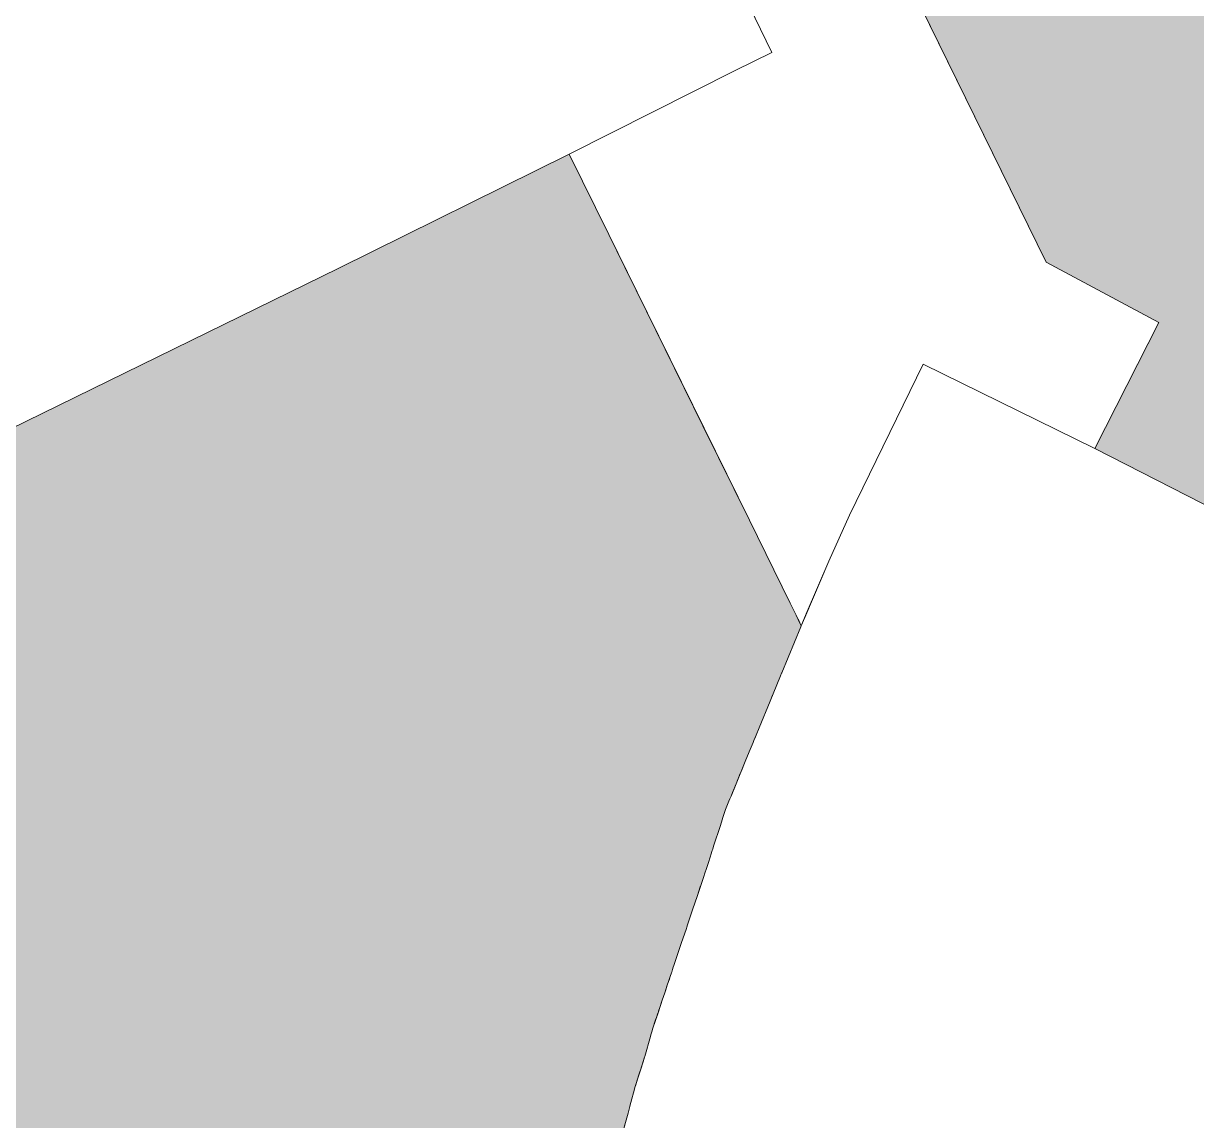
# Model space of a CAD drawing. Header units: metres. Extents: x 662613 to 666742, y 2728069 to 2732733.
# Drawn here: x 664188.3 to 664256.8, y 2730614.7 to 2730678.8 of the extents above; entities that cross this region are included whole.
import ezdxf

# ---------------------------------------------------------------- set-up
doc = ezdxf.new("R2010")
doc.units = ezdxf.units.M
doc.header["$MEASUREMENT"] = 0
doc.layers.add('Open area$0$INTENSIVE LANDSCAPING AND PLAZAS', color=7, linetype='Continuous', true_color=0xecf9e2)
doc.layers.add('Xref_DQ_MasterPlan_2024$0$DQ_PLOTS', color=252, linetype='Continuous', lineweight=15)

# ---------------------------------------------------------------- blocks, each defined once
blk = doc.blocks.new('Xref_DQ_MasterPlan_2024')
at = {"layer": 'Xref_DQ_MasterPlan_2024$0$DQ_PLOTS'}
blk.add_lwpolyline([(664254.594, 2730661.363), (664250.838, 2730654.009), (664240.814, 2730658.923), (664236.518, 2730650.104), (664235.315, 2730647.429), (664233.987, 2730644.336), (664233.691, 2730643.645), (664233.4, 2730644.262), (664233.051, 2730644.971), (664230.666, 2730649.815), (664223.391, 2730664.588), (664222.447, 2730666.503), (664220.137, 2730671.193), (664229.836, 2730676.089), (664231.971, 2730677.146), (664195.126, 2730753.069), (664209.317, 2730780.772), (664216.298, 2730777.235), (664204.502, 2730753.544), (664247.995, 2730664.891), (664254.594, 2730661.363)], close=True, dxfattribs=at)
for points in [[(664272.646, 2730678.899), (664272.785, 2730678.827), (664261.889, 2730657.504), (664258.185, 2730650.255), (664258.046, 2730650.326), (664250.838, 2730654.009), (664254.574, 2730661.321), (664254.594, 2730661.363), (664247.995, 2730664.891), (664217.292, 2730727.474)], [(664206.112, 2730730.43), (664231.971, 2730677.146), (664229.836, 2730676.089), (664220.138, 2730671.193), (664206.679, 2730664.547), (664181.668, 2730652.28)], [(664181.668, 2730652.28), (664206.679, 2730664.547), (664220.138, 2730671.193), (664222.447, 2730666.503), (664227.949, 2730655.331), (664230.666, 2730649.815), (664233.051, 2730644.971), (664233.4, 2730644.262), (664233.518, 2730644.012), (664233.548, 2730643.948), (664233.675, 2730643.678), (664233.69, 2730643.645), (664233.665, 2730643.584), (664232.559, 2730640.899), (664232.55, 2730640.877), (664232.484, 2730640.717), (664232.055, 2730639.675), (664232.023, 2730639.598), (664231.916, 2730639.338), (664231.877, 2730639.241), (664231.232, 2730637.675), (664231.192, 2730637.579), (664231.099, 2730637.345), (664231.099, 2730637.345), (664230.965, 2730637.014), (664231.015, 2730637.149), (664230.934, 2730636.953), (664230.881, 2730636.823), (664230.662, 2730636.291), (664230.422, 2730635.709), (664230.381, 2730635.61), (664230.199, 2730635.166), (664230.135, 2730635.012), (664229.891, 2730634.419), (664229.681, 2730633.908), (664229.593, 2730633.695), (664229.524, 2730633.528), (664229.47, 2730633.396), (664229.268, 2730632.907), (664229.193, 2730632.672), (664229.119, 2730632.442), (664229.117, 2730632.438), (664229.078, 2730632.316), (664228.971, 2730631.982), (664228.579, 2730630.763), (664228.523, 2730630.591), (664228.498, 2730630.511), (664228.418, 2730630.264), (664228.391, 2730630.18), (664228.255, 2730629.757), (664228.162, 2730629.466), (664228.069, 2730629.19), (664228.006, 2730629.002), (664227.806, 2730628.407), (664227.8, 2730628.39), (664227.634, 2730627.896), (664227.349, 2730627.047), (664227.313, 2730626.941), (664227.252, 2730626.76), (664227.036, 2730626.115), (664227.029, 2730626.097), (664226.965, 2730625.905), (664226.71, 2730625.148), (664226.511, 2730624.553), (664226.47, 2730624.433), (664226.254, 2730623.79), (664226.224, 2730623.699), (664226.177, 2730623.56), (664226.127, 2730623.412), (664226.112, 2730623.367), (664226.043, 2730623.16), (664225.992, 2730623.009), (664225.941, 2730622.858), (664225.873, 2730622.656), (664225.719, 2730622.197), (664225.576, 2730621.772), (664225.489, 2730621.511), (664225.453, 2730621.404), (664225.35, 2730621.098), (664225.028, 2730620.139), (664224.967, 2730619.926), (664224.918, 2730619.751), (664224.892, 2730619.659), (664224.558, 2730618.48), (664224.547, 2730618.448), (664224.458, 2730618.167), (664223.98, 2730616.671), (664223.955, 2730616.58), (664223.953, 2730616.571), (664223.746, 2730615.797), (664223.708, 2730615.656), (664223.681, 2730615.553), (664223.643, 2730615.413), (664223.58, 2730615.178), (664223.468, 2730614.757), (664223.338, 2730614.269)], [(664223.359, 2730614.349), (664223.468, 2730614.757), (664223.58, 2730615.178), (664223.643, 2730615.413), (664223.681, 2730615.553), (664223.708, 2730615.656), (664223.746, 2730615.797), (664223.953, 2730616.571), (664223.955, 2730616.58), (664223.959, 2730616.593), (664223.98, 2730616.671), (664224.03, 2730616.829), (664224.197, 2730617.35), (664224.377, 2730617.915), (664224.405, 2730618.001), (664224.547, 2730618.448), (664224.558, 2730618.48), (664224.892, 2730619.659), (664224.918, 2730619.751), (664224.967, 2730619.926), (664225.028, 2730620.139), (664225.189, 2730620.619), (664225.251, 2730620.804), (664225.281, 2730620.892), (664225.307, 2730620.97), (664225.333, 2730621.048), (664225.35, 2730621.098), (664225.363, 2730621.136), (664225.453, 2730621.404), (664225.489, 2730621.511), (664225.495, 2730621.53), (664225.52, 2730621.606), (664225.576, 2730621.772), (664225.719, 2730622.197), (664225.777, 2730622.369), (664225.873, 2730622.656), (664225.941, 2730622.858), (664226.043, 2730623.16), (664226.112, 2730623.367), (664226.127, 2730623.412), (664226.177, 2730623.56), (664226.224, 2730623.699), (664226.254, 2730623.79), (664226.47, 2730624.433), (664226.511, 2730624.553), (664226.71, 2730625.148), (664226.965, 2730625.905), (664227.029, 2730626.097), (664227.036, 2730626.115), (664227.349, 2730627.047), (664227.634, 2730627.896), (664227.806, 2730628.407), (664228.006, 2730629.002), (664228.069, 2730629.19), (664228.162, 2730629.466), (664228.255, 2730629.757), (664228.391, 2730630.18), (664228.418, 2730630.264), (664228.498, 2730630.511), (664228.523, 2730630.591), (664228.579, 2730630.763), (664228.971, 2730631.982), (664229.078, 2730632.316), (664229.119, 2730632.443), (664229.193, 2730632.672), (664229.268, 2730632.907), (664229.47, 2730633.396), (664229.47, 2730633.396), (664229.524, 2730633.528), (664229.593, 2730633.695), (664229.891, 2730634.419), (664230.381, 2730635.61), (664230.422, 2730635.709), (664230.662, 2730636.291), (664230.881, 2730636.823), (664230.934, 2730636.953), (664231.015, 2730637.149), (664230.965, 2730637.014), (664231.099, 2730637.345), (664231.192, 2730637.579), (664231.232, 2730637.675), (664231.877, 2730639.241), (664232.055, 2730639.675), (664232.484, 2730640.717), (664232.55, 2730640.877), (664232.559, 2730640.899), (664233.665, 2730643.584), (664233.691, 2730643.645), (664233.901, 2730644.134), (664235.315, 2730647.429), (664236.518, 2730650.104), (664240.814, 2730658.923), (664250.838, 2730654.009), (664258.046, 2730650.326)]]:
    blk.add_lwpolyline(points, dxfattribs=at)
blk = doc.blocks.new('Open area')
at = {"layer": 'Open area$0$INTENSIVE LANDSCAPING AND PLAZAS'}
for points in [[(664216.287, 2730777.214), (664216.298, 2730777.235), (664226.006, 2730772.316), (664226.808, 2730771.909), (664230.656, 2730769.959), (664239.895, 2730765.278), (664243.873, 2730763.262), (664244.249, 2730763.071), (664246.338, 2730762.013), (664249.837, 2730760.24), (664254.145, 2730758.057), (664300.895, 2730734.183), (664272.646, 2730678.899), (664272.785, 2730678.827), (664261.889, 2730657.504), (664258.185, 2730650.255), (664258.046, 2730650.326), (664250.838, 2730654.009), (664254.574, 2730661.321), (664254.594, 2730661.363), (664247.995, 2730664.891), (664217.292, 2730727.474), (664216.153, 2730729.795), (664214.229, 2730733.718), (664213.038, 2730736.145), (664210.933, 2730740.436), (664210.291, 2730741.745), (664209.237, 2730743.892), (664206.795, 2730748.87), (664204.502, 2730753.544), (664205.411, 2730755.369), (664205.707, 2730755.963), (664206.023, 2730756.598), (664206.952, 2730758.463), (664215.153, 2730774.937), (664215.789, 2730776.213), (664216.287, 2730777.214)], [(664231.099, 2730637.345), (664230.965, 2730637.014), (664231.015, 2730637.149), (664230.934, 2730636.953), (664230.881, 2730636.823), (664230.662, 2730636.291), (664230.422, 2730635.709), (664230.381, 2730635.61), (664230.199, 2730635.166), (664230.135, 2730635.012), (664229.891, 2730634.419), (664229.681, 2730633.908), (664229.593, 2730633.695), (664229.524, 2730633.528), (664229.47, 2730633.396), (664229.268, 2730632.907), (664229.193, 2730632.672), (664229.119, 2730632.442), (664229.117, 2730632.438), (664229.078, 2730632.316), (664228.971, 2730631.982), (664228.579, 2730630.763), (664228.523, 2730630.591), (664228.498, 2730630.511), (664228.418, 2730630.264), (664228.391, 2730630.18), (664228.255, 2730629.757), (664228.162, 2730629.466), (664228.069, 2730629.19), (664228.006, 2730629.002), (664227.806, 2730628.407), (664227.8, 2730628.39), (664227.634, 2730627.896), (664227.349, 2730627.047), (664227.313, 2730626.941), (664227.252, 2730626.76), (664227.036, 2730626.115), (664227.029, 2730626.097), (664226.965, 2730625.905), (664226.71, 2730625.148), (664226.511, 2730624.553), (664226.47, 2730624.433), (664226.254, 2730623.79), (664226.224, 2730623.699), (664226.177, 2730623.56), (664226.127, 2730623.412), (664226.112, 2730623.367), (664226.043, 2730623.16), (664225.992, 2730623.009), (664225.941, 2730622.858), (664225.873, 2730622.656), (664225.719, 2730622.197), (664225.576, 2730621.772), (664225.489, 2730621.511), (664225.453, 2730621.404), (664225.35, 2730621.098), (664225.028, 2730620.139), (664224.967, 2730619.926), (664224.918, 2730619.751), (664224.892, 2730619.659), (664224.558, 2730618.48), (664224.547, 2730618.448), (664224.458, 2730618.167), (664223.98, 2730616.671), (664223.955, 2730616.58), (664223.953, 2730616.571), (664223.746, 2730615.797), (664223.708, 2730615.656), (664223.681, 2730615.553), (664223.643, 2730615.413), (664223.58, 2730615.178), (664223.468, 2730614.757), (664223.338, 2730614.269), (664223.163, 2730613.616), (664223.089, 2730613.359), (664223.07, 2730613.292), (664223.031, 2730613.158), (664222.842, 2730612.497), (664222.636, 2730611.781), (664222.632, 2730611.769), (664222.611, 2730611.695), (664222.478, 2730611.232), (664222.475, 2730611.221), (664222.47, 2730611.206), (664222.457, 2730611.159), (664222.421, 2730611.033), (664222.402, 2730610.967), (664222.39, 2730610.926), (664222.376, 2730610.878), (664222.373, 2730610.866), (664222.355, 2730610.806), (664222.328, 2730610.71), (664222.321, 2730610.685), (664222.111, 2730609.859), (664221.839, 2730608.792), (664221.768, 2730608.512), (664221.747, 2730608.429), (664221.651, 2730608.052), (664221.561, 2730607.7), (664221.5, 2730607.459), (664221.404, 2730607.081), (664221.393, 2730607.038), (664221.249, 2730606.47), (664221.224, 2730606.367), (664221.173, 2730606.174), (664221.164, 2730606.139), (664220.935, 2730605.238), (664220.849, 2730604.899), (664220.805, 2730604.892), (664220.124, 2730604.785), (664219.587, 2730604.7), (664216.3, 2730604.183), (664210.651, 2730603.293), (664202.75, 2730602.049), (664192.251, 2730600.395), (664193.42, 2730593.432), (664181.673, 2730590.217), (664176.994, 2730585.709), (664175.072, 2730587.587), (664171.927, 2730587.662), (664166.622, 2730582.514), (664161.381, 2730578.676), (664166.318, 2730573.676), (664161.154, 2730568.73), (664159.15, 2730566.811), (664157.515, 2730565.245), (664156.056, 2730575.946), (664155.827, 2730577.409), (664153.524, 2730592.093), (664144.906, 2730605.901), (664143.951, 2730606.022), (664142.334, 2730606.223), (664142.007, 2730606.264), (664141.471, 2730606.331), (664141.462, 2730606.332), (664141.071, 2730606.381), (664138.831, 2730606.662), (664136.79, 2730606.917), (664134.532, 2730607.2), (664133.935, 2730607.275), (664130.145, 2730607.75), (664128.537, 2730607.951), (664127.468, 2730608.085), (664125.997, 2730608.269), (664125.359, 2730608.349), (664124.457, 2730608.462), (664124.461, 2730608.497), (664124.515, 2730608.987), (664127.857, 2730639.475), (664176.677, 2730633.411), (664178.221, 2730634.008), (664187.415, 2730639.078), (664185.909, 2730642.183), (664186.486, 2730642.476), (664181.668, 2730652.28), (664206.679, 2730664.547), (664220.138, 2730671.193), (664222.447, 2730666.503), (664227.949, 2730655.331), (664230.666, 2730649.815), (664233.051, 2730644.971), (664233.4, 2730644.262), (664233.518, 2730644.012), (664233.548, 2730643.948), (664233.675, 2730643.678), (664233.69, 2730643.645), (664233.665, 2730643.584), (664232.559, 2730640.899), (664232.55, 2730640.877), (664232.484, 2730640.717), (664232.055, 2730639.675), (664232.023, 2730639.598), (664231.916, 2730639.338), (664231.877, 2730639.241), (664231.232, 2730637.675), (664231.192, 2730637.579), (664231.099, 2730637.345)]]:
    blk.add_hatch(color=256, dxfattribs=at).paths.add_polyline_path(points, flags=0)

msp = doc.modelspace()

# ---------------------------------------------------------------- block references
for name in ['Xref_DQ_MasterPlan_2024', 'Open area']:
    msp.add_blockref(name, (0, 0))

doc.saveas('drawing.dxf')
